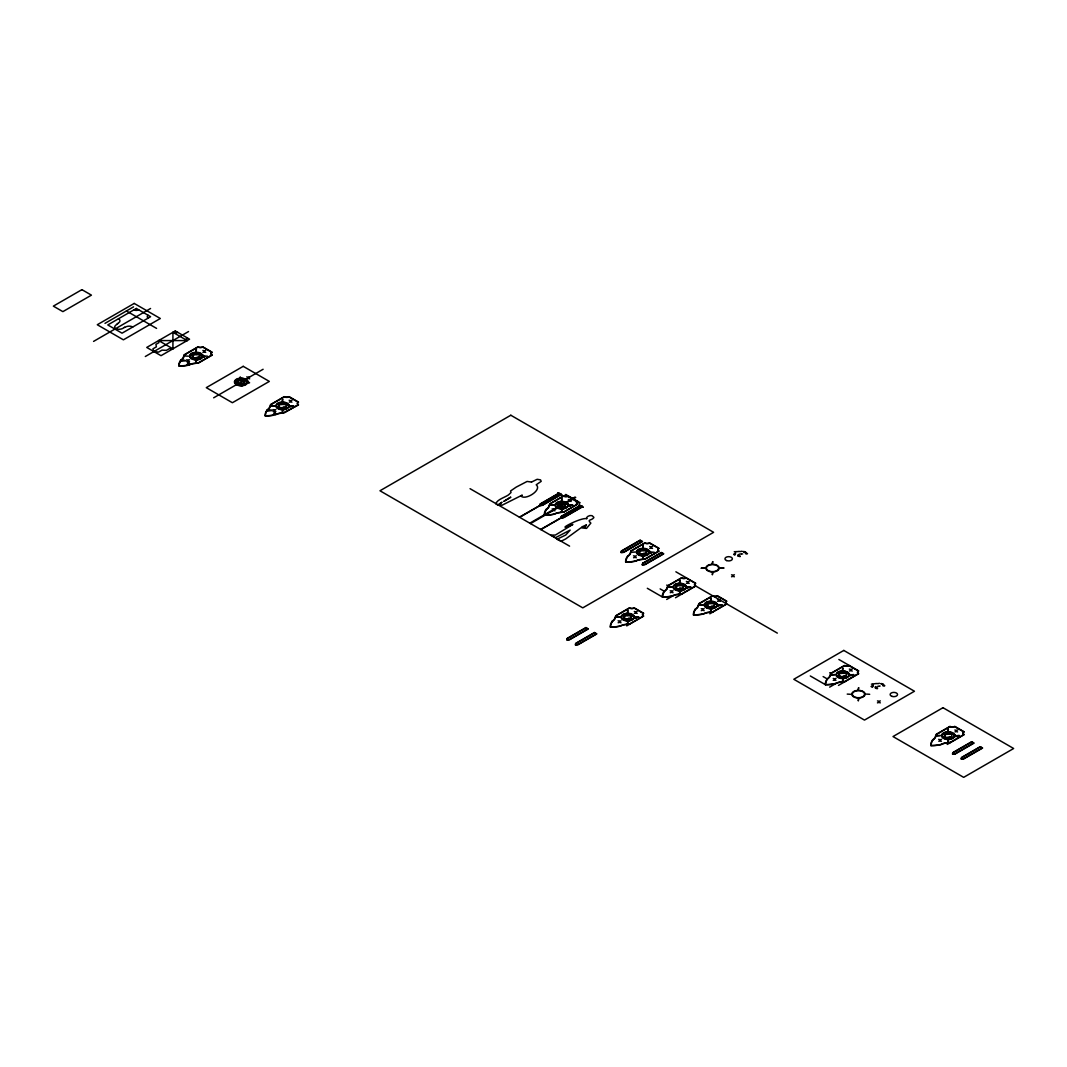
<?xml version="1.0" encoding="UTF-8"?>
<svg xmlns="http://www.w3.org/2000/svg" width="1067" height="1067" viewBox="0 0 1067 1067"><rect width="100%" height="100%" fill="white"/><g stroke="black" fill="none" stroke-linecap="round" stroke-linejoin="round"><path stroke-width="1.5" d="M739.791 553.88L741.312 554.12M195.208 359.139L195.221 359.005A3.468 2.001 0 0 0 195.208 358.699L195.074 358.419M240.062 385.027L240.075 384.894A3.468 2.001 0 0 0 240.062 384.6L239.955 384.36M281.488 408.954L281.501 408.808A3.468 2.001 0 0 0 281.488 408.514L280.954 408.448M560.682 508.225L560.682 508.092A3.468 2.001 0 0 0 560.682 507.785L560.562 507.545M626.649 620.167L626.662 620.034A3.468 2.001 0 0 0 626.649 619.727L626.489 619.42M642.027 555.187L642.027 555.053A3.468 2.001 0 0 0 642.027 554.76L641.881 554.48M709.768 608.057L709.782 607.91A3.468 2.001 0 0 0 709.768 607.616L709.635 607.336M875.287 688.028L875.3 687.882A3.468 2.001 0 0 0 875.287 687.588L874.98 687.135M947.176 738.697L947.189 738.551A3.468 2.001 0 0 0 947.176 738.257L946.749 737.924M197.262 359.846L195.941 359.872M242.129 385.654L240.408 385.254M283.542 409.661L282.248 409.661M562.736 508.839L560.855 508.145M628.703 620.874L627.409 620.874M644.068 555.907L642.734 555.934M711.822 608.764L710.502 608.777M843.744 678.412L842.437 678.492M877.341 688.735L875.634 688.282M279.434 406.58L278.967 405.313M624.595 617.793L624.235 616.566M873.233 685.654L872.766 684.374M945.122 736.323L944.655 735.043M686.254 577.794A3.361 1.947 0 0 1 681.493 577.794L667.809 585.703L666.422 589.131A13.044 7.536 0 0 1 664.141 591.198A24.261 14.004 0 0 0 662.3 597.027M849.239 665.461A3.361 1.947 0 0 1 844.477 665.461L830.78 673.37L829.392 676.811A13.044 7.536 0 0 1 827.125 678.865L823.124 676.571M877.701 686.321L878.715 686.201M947.923 739.391L949.243 739.311M586.37 524.924L585.316 527.045L581.662 527.005L586.397 524.897M680.773 590.731L679.279 590.758M739.951 556.561L738.231 556.16M839.609 675.478L839.155 674.144M707.674 605.789L707.248 604.402M630.277 553.96L631.451 550.852L644.828 543.13A3.708 2.134 0 0 0 649.563 543.13L658.632 548.371A3.708 2.134 0 0 0 658.632 551.106L645.255 558.828L639.293 559.642A13.378 7.722 0 0 0 635.692 560.962M666.968 588.877L668.129 585.783L681.506 578.061A3.708 2.134 0 0 0 686.241 578.061L695.311 583.289A3.708 2.134 0 0 0 695.311 586.023L681.933 593.745L675.971 594.559A13.378 7.722 0 0 0 672.383 595.879A24.168 13.951 0 0 1 662.767 596.92A24.168 13.951 0 0 1 664.541 591.331M279.314 406.754L277.66 406.994M707.594 605.843L706.794 606.443M873.113 685.814L871.459 686.068M944.989 736.483L943.375 736.75M634.011 616.713L634.158 617.086A7.896 4.561 0 0 0 634.798 617.206L638.906 617.019L635.412 617.366M686.028 586.69L686.214 587.037A7.896 4.561 0 0 0 686.855 587.157L690.963 586.97L687.455 587.317M745.206 552.519L745.393 552.866A7.896 4.561 0 0 0 746.033 552.986L746.647 553.146M882.609 684.601L882.796 684.947A7.896 4.561 0 0 0 883.436 685.067L884.196 685.174M839.502 675.584L839.142 676.305M191.406 357.192L193.14 356.831L192.687 355.498M237.327 383.44L237.648 381.439M556.854 506.278L558.601 505.918L558.148 504.584M277.847 404.726L281.608 404.58A12.817 7.402 0 0 1 282.088 404.473L282.435 404.446M623.008 615.939L626.756 615.792A12.817 7.402 0 0 1 627.249 615.686L627.583 615.659M675.051 585.89L678.812 585.743A12.817 7.402 0 0 1 679.306 585.636L679.639 585.61M734.243 551.719L738.004 551.572A12.817 7.402 0 0 1 738.484 551.466L738.831 551.439M838.035 673.557L841.796 673.41A12.817 7.402 0 0 1 842.276 673.304L842.623 673.277M943.521 734.469L947.283 734.323A12.817 7.402 0 0 1 947.776 734.216L948.11 734.176M676.891 588.784L677.812 588.651M586.783 518.602C579.074 517.468 551.719 533.407 572.872 524.43L555.373 535.06L550.812 535.101L555.614 537.621L570.178 530.086L565.803 534.98L556.961 539.262L561.069 541.222L565.603 538.995L580.981 527.792L586.503 528.432L590.851 523.123C586.437 519.162 591.772 520.763 593.839 517.642L593.665 517.095C591.732 513.374 585.236 517.002 586.717 518.682M117.717 323.608L119.064 322.487A5.042 2.921 0 0 0 118.477 318.766M624.475 617.966L622.848 618.22M117.01 324.155L117.463 323.794A19.339 11.163 0 0 0 117.904 323.448M116.89 324.235C110.074 329.103 120.438 330.943 124.039 327.596A19.339 11.163 0 0 1 124.652 327.342M180.283 361.446L185.805 360.646A9.656 5.575 0 0 0 181.403 359.939M290.437 406.074L289.637 405.993A7.896 4.561 0 0 1 288.997 405.873L288.49 405.687M105.006 323.354L133.562 306.856M93.563 341.4L150.567 308.483M145.312 356.511L188.539 331.557M213.653 397.818L263.109 369.262M558.788 493.194L540.169 503.957A6.855 3.961 0 0 0 539.649 505.598A6.855 3.961 0 0 0 542.529 505.305L561.175 494.568M558.788 493.474L540.449 504.064A6.762 3.908 0 0 0 539.982 505.411A6.762 3.908 0 0 0 542.343 505.144L560.695 494.568M519.402 517.175L560.815 493.541L519.642 517.308M529.792 523.177L575.02 497.062L575.727 497.475L530.512 523.59M561.429 516.228L580.048 505.478M580.048 505.745L561.709 516.335A6.762 3.908 0 0 0 561.242 517.695M540.662 529.445L582.075 505.811L540.902 529.579M581.955 506.852L563.616 517.428A6.762 3.908 0 0 1 561.269 517.708M582.435 506.852L563.803 517.602A6.855 3.961 0 0 1 560.949 517.895M621.501 550.919L640.133 540.155L642.521 541.529L623.888 552.293A6.855 3.961 0 0 1 621.034 552.586A6.855 3.961 0 0 1 621.541 550.919M642.774 563.189L661.393 552.439L663.781 553.813L645.148 564.563A6.855 3.961 0 0 1 642.294 564.87M567.577 638.426L585.916 627.849L587.824 628.943L569.485 639.533A6.762 3.908 0 0 1 567.137 639.8A6.762 3.908 0 0 1 567.604 638.439M666.675 599.454L672.557 596.053A13.044 7.536 0 0 1 676.131 594.746L682.08 593.946M626.716 625.902L643.721 616.086A3.361 1.947 0 0 1 643.721 613.338L634.211 607.843A3.361 1.947 0 0 1 629.45 607.843L615.752 615.752L614.365 619.18A13.044 7.536 0 0 1 612.085 621.247M675.491 597.747L695.777 586.036L777.336 633.118M709.835 613.792L726.84 603.975A3.361 1.947 0 0 1 726.84 601.228L717.331 595.733A3.361 1.947 0 0 1 712.569 595.733L698.872 603.629L697.485 607.07A13.044 7.536 0 0 1 695.204 609.137M829.646 687.135L835.541 683.734A13.044 7.536 0 0 1 839.115 682.413L845.064 681.613M838.462 685.414L858.762 673.704A3.361 1.947 0 0 1 858.762 670.956L838.862 659.473M947.243 744.433L964.248 734.616A3.361 1.947 0 0 1 964.248 731.869L954.725 726.374A3.361 1.947 0 0 1 949.977 726.374L936.279 734.269L934.892 737.71A13.044 7.536 0 0 1 932.611 739.778M955.245 753.662L973.584 743.072L971.69 741.978L953.351 752.568A6.762 3.908 0 0 0 952.871 753.916M955.432 753.836L974.064 743.072L971.69 741.698L953.058 752.462A6.855 3.961 0 0 0 952.538 754.102M244.036 380.305L243.769 380.412A5.682 3.281 0 0 1 242.849 380.612L241.355 380.572M630.624 615.432L630.25 615.579A5.682 3.281 0 0 1 629.437 615.739L627.943 615.699M845.771 672.997L845.277 673.197A5.682 3.281 0 0 1 844.464 673.357L842.97 673.317M285.583 404.166L285.089 404.366A5.682 3.281 0 0 1 284.275 404.526L282.782 404.486M646.109 550.399L645.615 550.599A5.682 3.281 0 0 1 644.801 550.759L643.308 550.719M951.271 733.909L950.884 734.069A5.682 3.281 0 0 1 949.963 734.269L948.47 734.229M186.938 365.287L188.325 362.1M246.037 380.772L246.904 381.012A7.109 4.108 0 0 0 247.531 381.039M287.463 404.686L288.33 404.94A7.109 4.108 0 0 0 288.957 404.953M632.624 615.899L633.491 616.152A7.109 4.108 0 0 0 634.118 616.166M847.691 673.504L848.532 673.77A7.109 4.108 0 0 0 849.145 673.797M881.249 683.76L882.129 684A7.109 4.108 0 0 0 882.756 684.027M953.138 734.429L954.018 734.683A7.109 4.108 0 0 0 954.645 734.696M246.517 380.586L246.477 380.599A1.774 1.027 0 0 1 245.863 380.626A3.694 2.134 0 0 1 245.437 380.626M567.124 503.784L567.084 503.797A1.774 1.027 0 0 1 566.484 503.811A3.694 2.134 0 0 1 566.057 503.811M744.339 551.506L744.299 551.519A1.774 1.027 0 0 1 743.686 551.532A3.694 2.134 0 0 1 743.259 551.532M685.147 585.676L685.121 585.69A1.774 1.027 0 0 1 684.507 585.703A3.694 2.134 0 0 1 684.08 585.703M633.104 615.726L633.104 615.686A1.774 1.027 0 0 1 632.451 615.752A3.694 2.134 0 0 1 632.024 615.752M199.302 354.351L198.809 354.551A5.682 3.281 0 0 1 197.995 354.711L196.501 354.671M564.776 503.437L564.376 503.611A5.682 3.281 0 0 1 563.469 503.797L561.962 503.757M741.978 551.159L741.592 551.319A5.682 3.281 0 0 1 740.671 551.519L739.178 551.479M682.8 585.33L682.4 585.49A5.682 3.281 0 0 1 681.493 585.69L679.999 585.65M713.863 603.268L713.37 603.455A5.682 3.281 0 0 1 712.556 603.629L711.062 603.589M718.611 605.149L717.918 605.096A7.896 4.561 0 0 1 717.277 604.976L716.797 604.816M879.381 683.24L878.995 683.4A5.682 3.281 0 0 1 878.074 683.6L876.581 683.56M956.019 735.87L959.433 735.536L955.325 735.737A7.896 4.561 0 0 1 954.685 735.616L954.205 735.456M204.584 350.83L205.758 350.429M204.01 352.017L202.903 352.39M188.406 360.166L189.579 359.766M187.832 361.353L186.725 361.726M248.491 377.278L249.665 376.864M247.917 378.452L246.904 378.798M290.864 400.645L292.038 400.245M290.224 401.846L289.25 402.192M274.686 409.981L275.86 409.581M274.046 411.195L273.072 411.529M570.045 499.916L571.218 499.516M569.471 501.103L568.364 501.477M553.88 509.252L555.04 508.852M553.306 510.439L552.199 510.813M651.39 546.878L652.564 546.477M650.817 548.065L649.776 548.425M635.225 556.227L636.385 555.814M634.652 557.401L633.598 557.761M688.082 581.808L689.242 581.408M687.508 582.982L686.361 583.382M671.903 591.145L673.077 590.745M671.33 592.332L670.289 592.692M636.025 611.858L637.186 611.458M635.452 613.045L634.345 613.418M619.847 621.194L621.021 620.794M733.229 575.22L734.403 574.82M619.313 622.368L618.166 622.755M732.656 576.393L731.549 576.78M719.145 599.747L720.305 599.347M718.571 600.921L717.464 601.308M702.966 609.084L704.14 608.683M702.393 610.257L701.286 610.644M851.053 669.476L852.226 669.076M850.412 670.69L849.439 671.023M834.887 678.825L836.048 678.412M834.234 680.026L833.26 680.359M879.155 701.299L880.328 700.899M878.621 702.459L877.447 702.873M956.552 730.388L957.686 730.001M955.979 731.562L954.965 731.922M940.374 739.724L941.547 739.324M939.8 740.898L938.787 741.258M124.372 327.449L126.306 326.675A5.042 2.921 0 0 1 132.761 327.009M644.361 555.64L643.894 554.947A4.375 2.534 0 0 1 643.548 554.787L642.547 553.666M740.191 556.494L739.764 555.707A4.375 2.534 0 0 1 739.418 555.534L738.417 554.427M681.013 590.651L680.573 589.878A4.375 2.534 0 0 1 680.226 589.704L679.652 587.877M628.956 620.714L628.53 619.927A4.375 2.534 0 0 1 628.183 619.767L627.249 618.767M949.483 739.231L949.043 738.457A4.375 2.534 0 0 1 948.696 738.284L947.696 737.177M203.984 356.231L203.357 356.178A7.896 4.561 0 0 1 202.717 356.058L202.277 355.925M248.824 382.239L248.211 382.079A7.896 4.561 0 0 1 247.571 381.959L247.291 381.893A6.175 3.561 0 0 0 237.994 378.892A6.175 3.561 0 0 0 237.994 385.067A6.175 3.561 0 0 0 247.251 381.986L247.131 381.813M290.331 406.047L293.745 405.807L290.437 406.034M569.431 505.425L572.926 505.078L568.818 505.265A7.896 4.561 0 0 1 568.191 505.144L567.737 505.011M650.777 552.386L650.163 552.226A7.896 4.561 0 0 1 649.536 552.119L649.083 551.972M850.439 674.984L853.933 674.637L849.825 674.824A7.896 4.561 0 0 1 849.199 674.717L848.678 674.531M708.355 606.469L708.661 606.63A3.708 2.134 0 0 0 714.477 605.149A3.708 2.134 0 0 0 709.168 603.068A3.708 2.134 0 0 0 708.715 606.763L708.875 606.59M570.445 505.931L570.151 505.971A18.286 10.563 0 0 1 569.258 506.025L568.204 505.945M634.105 617.873L635.238 617.966A18.286 10.563 0 0 0 636.132 617.913L636.452 617.86M247.904 381.052L247.731 381.092A10.497 6.055 0 0 1 246.784 381.279L246.65 381.292M289.357 404.967L289.157 405.02A10.497 6.055 0 0 1 288.21 405.193L288.077 405.22M568.484 504.224L568.338 504.291A10.497 6.055 0 0 1 567.391 504.464L567.391 504.464M717.611 604.069L717.437 604.109A10.497 6.055 0 0 1 716.491 604.295L716.357 604.309M849.519 673.81L849.345 673.851A10.497 6.055 0 0 1 848.398 674.037L848.265 674.051M883.129 684.04L882.956 684.08A10.497 6.055 0 0 1 882.009 684.267L882.009 684.267M955.018 734.71L954.832 734.75A10.497 6.055 0 0 1 953.898 734.936L953.765 734.963M566.23 504.131L567.524 504.211A7.109 4.108 0 0 0 568.137 504.224M634.425 616.206L634.412 616.166A10.497 6.055 0 0 1 633.371 616.406L633.238 616.433M649.683 551.252L649.776 551.186A10.497 6.055 0 0 1 648.736 551.439L648.616 551.452M745.553 551.999L745.646 551.946A10.497 6.055 0 0 1 744.606 552.186L744.473 552.213M686.361 586.17L686.454 586.116A10.497 6.055 0 0 1 685.414 586.357L685.294 586.383M201.796 355.404L201.93 355.378A10.497 6.055 0 0 0 202.877 355.204L202.97 355.138M705.914 604.189L709.875 603.682A12.817 7.402 0 0 1 710.369 603.575L710.702 603.535M282.728 412.729L280.288 413.076A14.111 8.149 0 0 0 275.713 414.449A9.656 5.575 0 0 0 274.579 411.929L273.219 415.103A22.034 12.724 0 0 1 265.563 415.73M191.366 355.271L195.314 354.764A12.817 7.402 0 0 1 195.808 354.657L196.141 354.631M236.207 381.172L240.168 380.666A12.817 7.402 0 0 1 240.662 380.559L240.995 380.519M556.827 504.358L560.789 503.851A12.817 7.402 0 0 1 561.269 503.744L561.615 503.717M638.173 551.319L642.134 550.812A12.817 7.402 0 0 1 642.614 550.705L642.961 550.679M871.432 684.16L875.393 683.654A12.817 7.402 0 0 1 875.887 683.547L876.22 683.507M200.716 355.044L202.05 355.124A7.109 4.108 0 0 0 202.677 355.138M647.536 551.092L648.869 551.172A7.109 4.108 0 0 0 649.483 551.199M743.392 551.852L744.739 551.932A7.109 4.108 0 0 0 745.353 551.946M684.214 586.023L685.548 586.103A7.109 4.108 0 0 0 686.174 586.116M715.277 603.949L716.611 604.029A7.109 4.108 0 0 0 717.237 604.055M283.409 412.862L298.56 404.873A3.361 1.947 0 0 1 298.56 402.126L289.05 396.631A3.361 1.947 0 0 1 284.289 396.631L270.591 404.54L269.204 407.967A13.044 7.536 0 0 1 266.923 410.035M713.156 611.871L707.194 612.671A13.044 7.536 0 0 0 703.62 613.992A32.21 18.592 0 0 1 700.232 614.605L697.671 614.885A18.552 10.71 0 0 1 693.523 614.965M630.037 623.995L624.075 624.795A13.044 7.536 0 0 0 620.501 626.102A32.21 18.592 0 0 1 617.113 626.716L614.552 627.009A18.552 10.71 0 0 1 610.404 627.089M950.55 742.512L944.602 743.312A13.044 7.536 0 0 0 941.027 744.633A32.21 18.592 0 0 1 937.626 745.246L935.065 745.526A18.552 10.71 0 0 1 930.931 745.606M289.704 406.26L289.771 406.26A4.828 2.788 0 0 0 290.051 406.434A2.828 1.641 0 0 0 290.437 406.527A4.882 2.814 0 0 0 290.958 406.62L290.971 406.7A18.286 10.563 0 0 1 290.077 406.754L288.944 406.66M634.865 617.486L634.932 617.473A4.828 2.788 0 0 0 635.212 617.66A2.828 1.641 0 0 0 635.599 617.753A4.882 2.814 0 0 0 636.119 617.833L636.359 617.846M177.682 332.33A3.361 1.947 0 0 1 172.921 332.33L172.921 348.816L169.293 348.682L166.359 350.376L162.051 350.123L158.596 352.11L153.875 351.563L152.928 348.842L156.396 346.842L155.942 344.361L158.876 342.667L158.636 340.573L187.192 340.573A3.361 1.947 0 0 1 187.192 337.826M570.472 505.905L570.258 505.905A4.882 2.814 0 0 1 569.618 505.798A2.828 1.641 0 0 1 569.231 505.718A4.828 2.788 0 0 1 568.871 505.598L568.791 505.558M707.234 606.563L705.941 606.096M202.383 356.338A6.175 3.561 0 0 0 193.514 352.884A6.175 3.561 0 0 0 192.767 359.046A6.175 3.561 0 0 0 202.383 356.338L202.89 356.351A6.682 3.855 0 0 0 193.3 352.617A6.682 3.855 0 0 0 192.487 359.286A6.682 3.855 0 0 0 202.89 356.351M288.664 406.154A6.175 3.561 0 0 0 279.794 402.699A6.175 3.561 0 0 0 279.047 408.861A6.175 3.561 0 0 0 288.664 406.154L289.17 406.167A6.682 3.855 0 0 0 279.581 402.432A6.682 3.855 0 0 0 278.767 409.101A6.682 3.855 0 0 0 289.17 406.167M567.857 505.425A6.175 3.561 0 0 0 558.988 501.97A6.175 3.561 0 0 0 558.241 508.132A6.175 3.561 0 0 0 567.857 505.425L568.351 505.438A6.682 3.855 0 0 0 558.761 501.703A6.682 3.855 0 0 0 557.961 508.372A6.682 3.855 0 0 0 568.351 505.438M649.203 552.386A6.175 3.561 0 0 0 640.333 548.931A6.175 3.561 0 0 0 639.586 555.093A6.175 3.561 0 0 0 649.203 552.386L649.696 552.399A6.682 3.855 0 0 0 640.107 548.665A6.682 3.855 0 0 0 639.293 555.333A6.682 3.855 0 0 0 649.696 552.399M718.691 568.364A6.175 3.561 0 0 0 709.822 564.91A6.175 3.561 0 0 0 709.075 571.072A6.175 3.561 0 0 0 718.691 568.364L719.198 568.378A6.682 3.855 0 0 0 709.608 564.643A6.682 3.855 0 0 0 708.795 571.312A6.682 3.855 0 0 0 719.198 568.378M685.881 587.303A6.175 3.561 0 0 0 677.012 583.849A6.175 3.561 0 0 0 676.265 590.024A6.175 3.561 0 0 0 685.881 587.303L686.388 587.33A6.682 3.855 0 0 0 676.785 583.596A6.682 3.855 0 0 0 675.985 590.264A6.682 3.855 0 0 0 686.388 587.33M716.944 605.242A6.175 3.561 0 0 0 708.075 601.788A6.175 3.561 0 0 0 707.328 607.95A6.175 3.561 0 0 0 716.944 605.242L717.451 605.269A6.682 3.855 0 0 0 707.861 601.535A6.682 3.855 0 0 0 707.048 608.19A6.682 3.855 0 0 0 717.451 605.269M633.825 617.366A6.175 3.561 0 0 0 624.955 613.912A6.175 3.561 0 0 0 624.208 620.074A6.175 3.561 0 0 0 633.825 617.366L634.332 617.38A6.682 3.855 0 0 0 624.742 613.645A6.682 3.855 0 0 0 623.928 620.314A6.682 3.855 0 0 0 634.332 617.38M848.865 674.984A6.175 3.561 0 0 0 839.982 671.53A6.175 3.561 0 0 0 839.236 677.692A6.175 3.561 0 0 0 848.865 674.984L849.359 674.998A6.682 3.855 0 0 0 839.769 671.263A6.682 3.855 0 0 0 838.955 677.932A6.682 3.855 0 0 0 849.359 674.998M864.63 694.444A6.175 3.561 0 0 0 855.747 690.989A6.175 3.561 0 0 0 855 697.151A6.175 3.561 0 0 0 864.63 694.444L865.124 694.47A6.682 3.855 0 0 0 855.534 690.722A6.682 3.855 0 0 0 854.72 697.391A6.682 3.855 0 0 0 865.124 694.47M954.351 735.883A6.175 3.561 0 0 0 945.482 732.429A6.175 3.561 0 0 0 944.735 738.591A6.175 3.561 0 0 0 954.351 735.883L954.858 735.91A6.682 3.855 0 0 0 945.255 732.175A6.682 3.855 0 0 0 944.455 738.844A6.682 3.855 0 0 0 954.858 735.91M639.48 553.706L639.613 551.586M197.648 359.219L197.088 358.899A4.375 2.534 0 0 1 196.741 358.739L195.728 357.618M563.069 508.292L562.549 507.985A4.375 2.534 0 0 1 562.202 507.825L561.202 506.705M877.688 688.095L877.154 687.788A4.375 2.534 0 0 1 876.807 687.615L875.807 686.508M191.727 357.845L192.553 357.952A11.097 6.402 0 0 0 192.113 357.832L190.953 357.698M236.567 383.747L237.407 383.84A11.097 6.402 0 0 0 236.967 383.733L235.807 383.587M277.927 407.594L278.834 407.754A11.097 6.402 0 0 0 278.394 407.647L277.26 407.514M557.187 506.932L558.014 507.038A11.097 6.402 0 0 0 557.588 506.918L557.054 506.852M734.403 554.653L735.23 554.747A11.097 6.402 0 0 0 734.803 554.64L733.629 554.493M638.533 553.906L639.36 554A11.097 6.402 0 0 0 638.933 553.893L638.199 553.8M674.437 588.664L675.638 588.877M706.274 606.763L707.114 606.856A11.097 6.402 0 0 0 706.674 606.75L705.514 606.603M622.421 618.727L623.995 618.98M838.195 676.505L839.022 676.598A11.097 6.402 0 0 0 838.595 676.478L837.982 676.411M871.112 686.588L872.633 686.828M942.975 737.257L944.508 737.497M556.414 506.785L557.588 506.918M675.011 588.731L676.038 588.917A11.097 6.402 0 0 0 675.611 588.811L675.291 588.771M943.548 737.324L944.082 737.39A11.097 6.402 0 0 1 944.522 737.457M871.726 686.655L872.192 686.721A11.097 6.402 0 0 1 872.633 686.788M623.168 618.807L623.555 618.86A11.097 6.402 0 0 1 623.995 618.927M200.022 357.192L199.049 356.978M244.876 383.093L243.876 382.853M286.223 406.994L285.663 407.06M565.483 506.278L564.603 506.065M742.699 554L741.672 553.76M646.829 553.24L645.868 553.026M683.507 588.17L682.48 587.93M714.503 606.096L713.756 605.909M631.464 618.22L630.437 617.98M846.411 675.824L845.491 675.611M880.102 686.081L879.461 686.041M951.911 736.737L951.351 736.804M247.584 382.76L248.651 382.84A18.286 10.563 0 0 0 249.545 382.786L249.531 382.693A4.882 2.814 0 0 1 249.011 382.613A2.828 1.641 0 0 1 248.624 382.519A4.828 2.788 0 0 1 248.264 382.399L248.131 382.346M745.42 553.666L746.473 553.746A18.286 10.563 0 0 0 747.367 553.693L747.474 553.613A4.882 2.814 0 0 1 746.833 553.52A2.828 1.641 0 0 1 746.447 553.426A4.828 2.788 0 0 1 746.086 553.32L746.086 553.32M649.55 552.919L650.603 552.986A18.286 10.563 0 0 0 651.497 552.933L651.604 552.866A4.882 2.814 0 0 1 650.963 552.773A2.828 1.641 0 0 1 650.577 552.679A4.828 2.788 0 0 1 650.216 552.559L650.216 552.559M686.228 587.837L687.295 587.917A18.286 10.563 0 0 0 688.175 587.864L688.282 587.784A4.882 2.814 0 0 1 687.641 587.69A2.828 1.641 0 0 1 687.268 587.597A4.828 2.788 0 0 1 686.895 587.49L686.775 587.437M882.809 685.748L883.876 685.828A18.286 10.563 0 0 0 884.77 685.774L884.81 685.694A4.882 2.814 0 0 1 884.236 685.601A2.828 1.641 0 0 1 883.849 685.507A4.828 2.788 0 0 1 883.476 685.387L883.476 685.387M954.698 736.417L955.765 736.497A18.286 10.563 0 0 0 956.659 736.443L956.699 736.363A4.882 2.814 0 0 1 956.112 736.27A2.828 1.641 0 0 1 955.739 736.177A4.828 2.788 0 0 1 955.365 736.057L955.365 736.057M202.663 356.845L203.797 356.938A18.286 10.563 0 0 0 204.691 356.885L204.797 356.818A4.882 2.814 0 0 1 204.157 356.711A2.828 1.641 0 0 1 203.77 356.631A4.828 2.788 0 0 1 203.41 356.511L203.41 356.511M717.224 605.763L718.358 605.856A18.286 10.563 0 0 0 719.251 605.803L719.291 605.723A4.882 2.814 0 0 1 718.718 605.629A2.828 1.641 0 0 1 718.331 605.536A4.828 2.788 0 0 1 717.958 605.416L717.958 605.416M849.132 675.504L850.266 675.584A18.286 10.563 0 0 0 851.159 675.531L851.146 675.451A4.882 2.814 0 0 1 850.626 675.371A2.828 1.641 0 0 1 850.239 675.278A4.828 2.788 0 0 1 849.879 675.158L849.799 675.131M236.207 383.08L237.127 383.44M734.029 553.986L735.483 554.026L735.47 552.346M638.173 553.226L639.053 553.586M674.851 588.157L676.305 588.197L676.291 586.517M837.822 675.824L838.742 676.198M202.877 350.429L204.037 350.83M205.691 352.377L204.611 352.017M246.757 376.864L247.957 377.278M186.698 359.766L187.872 360.166M249.691 378.852L248.558 378.465M189.526 361.726L188.446 361.353M289.157 400.245L290.317 400.645M291.905 402.179L290.931 401.832M272.979 409.581L274.152 409.981M568.338 499.516L569.511 499.916M275.886 411.555L274.752 411.182M571.152 501.463L570.085 501.103M552.173 508.852L553.333 509.252M554.987 510.813L553.906 510.439M649.683 546.477L650.857 546.891M652.497 548.438L651.43 548.065M731.522 574.82L732.682 575.22M734.376 576.78L733.296 576.407M633.505 555.814L634.678 556.227M636.332 557.774L635.252 557.401M686.361 581.408L687.535 581.808M689.189 583.356L688.108 582.982M717.437 599.347L718.598 599.747M720.332 601.321L719.211 600.934M670.196 590.745L671.356 591.145M673.01 592.692L671.93 592.332M701.259 608.683L702.433 609.084M704.167 610.657L703.006 610.257M849.345 669.076L850.506 669.476M852.253 671.063L851.093 670.663M634.318 611.458L635.479 611.858M637.159 613.418L636.092 613.058M833.234 678.439L834.341 678.825M618.14 620.794L619.313 621.194M620.994 622.755L619.914 622.394M877.474 700.912L878.621 701.299M880.302 702.86L879.155 702.459M954.872 730.001L956.005 730.388M957.592 731.922L956.552 731.549M938.667 739.324L939.827 739.724M941.414 741.258L940.374 740.885M835.928 680.346L834.914 679.999M712.129 608.03L711.756 607.87A4.375 2.534 0 0 1 711.289 607.643L710.289 606.536M564.096 506.398L562.589 506.158M645.362 553.32L643.894 553.079M198.555 357.272L197.115 357.072M243.489 383.213L241.969 382.973M682.12 588.29L680.613 588.05M713.196 606.229L711.676 605.989M284.916 407.127L283.369 406.847M845.024 675.918L843.637 675.771M950.604 736.87L949.083 736.63M629.997 618.3L628.556 618.1M675.878 571.792L695.777 583.289A3.361 1.947 0 0 0 695.777 586.036M829.726 672.757L830.78 673.37M666.742 585.089L667.809 585.703M660.153 588.891L664.141 591.198M810.306 675.958L825.445 684.694A18.552 10.71 0 0 0 829.579 684.614L832.14 684.334A32.21 18.592 0 0 0 835.541 683.734M647.322 588.29L662.46 597.027A18.552 10.71 0 0 0 666.595 596.946L669.156 596.666A32.21 18.592 0 0 0 672.557 596.053M470.054 488.686L569.591 546.144M172.921 332.33L187.192 340.573M126.426 310.977L156.582 328.396M158.636 340.573L172.921 348.816M841.543 677.078L841.676 677.345A3.468 2.001 0 0 1 841.69 677.652L841.983 677.798M737.75 555.227L737.884 555.507A3.468 2.001 0 0 1 737.897 555.8L737.884 555.947M678.559 589.397L678.705 589.678A3.468 2.001 0 0 1 678.705 589.971L678.705 590.118M842.21 676.265L843.21 677.385A4.375 2.534 0 0 0 843.557 677.545L844.037 678.279M282.021 407.434L283.022 408.541A4.375 2.534 0 0 0 283.369 408.714L283.849 409.448M240.582 383.52L241.595 384.627A4.375 2.534 0 0 0 241.942 384.8L242.409 385.494M678.012 589.144L677.905 588.864A3.708 2.134 0 0 1 677.865 585.209A3.708 2.134 0 0 1 683.427 587.063A3.708 2.134 0 0 1 677.865 588.917L677.905 588.864M641.307 554.16L641.28 554.093A3.708 2.134 0 0 0 646.735 552.132A3.708 2.134 0 0 0 641.187 550.279A3.708 2.134 0 0 0 641.187 553.986L641.2 553.893M559.988 507.265L559.908 507.052A3.708 2.134 0 0 0 565.403 505.171A3.708 2.134 0 0 0 559.842 503.317A3.708 2.134 0 0 0 559.842 507.025M240.235 376.878L240.435 377.931M869.698 694.297L866.337 694.097M850.586 694.297L847.225 694.097M654.271 552.239L650.91 552.039M635.158 552.039L631.797 552.239M207.465 356.178L204.104 355.991M188.352 356.178L184.991 355.991M880.662 683.614A3.694 2.134 0 0 0 881.089 683.614A1.774 1.027 0 0 0 881.622 683.56M952.551 734.283A3.694 2.134 0 0 0 952.978 734.283A1.774 1.027 0 0 0 953.498 734.229M930.771 745.606A24.261 14.004 0 0 1 932.731 739.804M931.104 745.42A24.168 13.951 0 0 1 933.011 739.898A13.578 7.842 0 0 0 935.426 737.457L936.599 734.363L949.977 726.64A3.708 2.134 0 0 0 954.725 726.64L963.781 731.869A3.708 2.134 0 0 0 963.781 734.603L950.404 742.325L944.455 743.139A13.378 7.722 0 0 0 940.854 744.459A24.168 13.951 0 0 1 931.251 745.5M955.418 753.809A6.855 3.961 0 0 1 952.578 754.129M955.245 753.649A6.762 3.908 0 0 1 952.898 753.929M827.418 678.972A13.578 7.842 0 0 0 829.926 676.558L831.113 673.45L844.49 665.728A3.708 2.134 0 0 0 849.225 665.728L858.295 670.97A3.708 2.134 0 0 0 858.295 673.704L844.904 681.426L838.955 682.24A13.378 7.722 0 0 0 835.354 683.56M825.605 684.521A24.168 13.951 0 0 1 827.525 678.999M835.314 683.494A24.168 13.951 0 0 1 825.751 684.601M825.284 684.694A24.261 14.004 0 0 1 827.245 678.905M847.051 673.37A3.694 2.134 0 0 0 847.478 673.384A1.774 1.027 0 0 0 848.012 673.33M693.697 614.779A24.168 13.951 0 0 1 695.617 609.257A13.578 7.842 0 0 0 698.018 606.816L699.192 603.722L712.583 596A3.708 2.134 0 0 0 717.317 596L726.374 601.228A3.708 2.134 0 0 0 726.374 603.962L712.996 611.684L707.048 612.498A13.378 7.722 0 0 0 703.446 613.818M703.393 613.752A24.168 13.951 0 0 1 693.843 614.859M693.377 614.965A24.261 14.004 0 0 1 695.337 609.164M715.143 603.642A3.694 2.134 0 0 0 715.57 603.642A1.774 1.027 0 0 0 716.104 603.589M612.391 621.354A13.578 7.842 0 0 0 614.899 618.927L616.072 615.832L629.463 608.11A3.708 2.134 0 0 0 634.198 608.11L643.254 613.338A3.708 2.134 0 0 0 643.254 616.072L629.877 623.808L623.928 624.622A13.378 7.722 0 0 0 620.327 625.942A24.168 13.951 0 0 1 610.724 626.983M610.577 626.903A24.168 13.951 0 0 1 612.498 621.381M610.257 627.076A24.261 14.004 0 0 1 612.218 621.274M666.955 588.877A13.578 7.842 0 0 1 664.434 591.305M647.402 550.772A3.694 2.134 0 0 0 647.829 550.785A1.774 1.027 0 0 0 648.349 550.732M630.277 553.96A13.578 7.842 0 0 1 627.756 556.374M625.956 561.922A24.168 13.951 0 0 1 627.863 556.4M635.652 560.895A24.168 13.951 0 0 1 626.089 562.002M642.254 564.843A6.855 3.961 0 0 1 642.801 563.203M138.71 309.83A3.361 1.947 0 0 1 133.949 309.83M148.233 318.073A3.361 1.947 0 0 1 148.233 315.325M200.583 354.724A3.694 2.134 0 0 0 201.009 354.724A1.774 1.027 0 0 0 201.543 354.684M180.95 360.326A13.578 7.842 0 0 0 183.457 357.898L184.631 354.804L198.022 347.082A3.708 2.134 0 0 0 202.757 347.082L211.813 352.31A3.708 2.134 0 0 0 211.813 355.044L198.435 362.78L192.487 363.594A13.378 7.722 0 0 0 188.886 364.914M181.057 360.353A24.168 13.951 0 0 0 179.136 365.874A24.168 13.951 0 0 0 188.846 364.847M188.299 362.113A9.656 5.575 0 0 1 189.553 364.634M265.483 415.677A22.034 12.724 0 0 1 266.63 411.275L272.085 410.462A9.656 5.575 0 0 0 267.684 409.755A14.391 8.309 0 0 0 270.231 406.834L270.925 404.62L284.302 396.897A3.708 2.134 0 0 0 289.037 396.897L298.106 402.126A3.708 2.134 0 0 0 298.106 404.86L284.716 412.596L278.914 413.583A13.044 7.536 0 0 0 275.339 414.89A32.21 18.592 0 0 1 271.952 415.503L269.391 415.797A18.552 10.71 0 0 1 265.243 415.863M265.096 415.863A24.261 14.004 0 0 1 267.057 410.061M287.29 404.54A3.694 2.134 0 0 1 286.863 404.54M287.823 404.486A1.774 1.027 0 0 1 287.29 404.54M568.231 495.902A3.361 1.947 0 0 1 563.469 495.902L549.772 503.811L548.398 507.238A13.044 7.536 0 0 1 546.117 509.306A24.261 14.004 0 0 0 544.277 515.134M544.437 515.148A18.552 10.71 0 0 0 548.571 515.054L551.132 514.774A32.21 18.592 0 0 0 554.533 514.161A13.044 7.536 0 0 1 558.108 512.854L564.056 512.053L577.754 504.144A3.361 1.947 0 0 1 577.754 501.397M546.411 509.412A13.578 7.842 0 0 0 548.931 506.985L550.105 503.891L563.483 496.168A3.708 2.134 0 0 0 568.218 496.168L577.287 501.397A3.708 2.134 0 0 0 577.287 504.131L563.909 511.867L557.948 512.68A13.378 7.722 0 0 0 554.347 514.001A24.168 13.951 0 0 1 544.744 515.041A24.168 13.951 0 0 1 546.517 509.439M560.909 517.868A6.855 3.961 0 0 1 561.455 516.241M531.513 482.057L527.098 481.444L516.201 487.112L510.56 490.98L511.013 492.527L508.492 494.915C504.664 497.502 496.755 499.663 495.902 503.864L497.702 504.984L502.01 502.224L499.529 504.051L501.917 505.291L522.243 495.088L521.216 496.302C526.084 500.343 542.369 489.78 536.221 484.765L541.182 481.35L540.542 479.87L537.168 479.296L531.513 482.057M184.311 354.724L182.924 358.152A13.044 7.536 0 0 1 180.643 360.219A24.261 14.004 0 0 0 178.816 366.048A18.552 10.71 0 0 0 183.111 365.968L185.671 365.688A32.21 18.592 0 0 0 189.059 365.074A13.044 7.536 0 0 1 192.634 363.767L198.595 362.967L212.28 355.058A3.361 1.947 0 0 1 212.28 352.31L202.77 346.815A3.361 1.947 0 0 1 198.009 346.815L184.311 354.724M631.117 550.772L629.743 554.213A13.044 7.536 0 0 1 627.463 556.267A24.261 14.004 0 0 0 625.622 562.096A18.552 10.71 0 0 0 629.917 562.016L632.478 561.735A32.21 18.592 0 0 0 635.879 561.135A13.044 7.536 0 0 1 639.453 559.815L645.402 559.015L659.099 551.106A3.361 1.947 0 0 1 659.099 548.358L649.576 542.863A3.361 1.947 0 0 1 644.815 542.863L631.117 550.772M510.666 497.235L503.997 501.263L510.666 497.235M81.906 289.65L53.35 306.136L62.873 311.631L91.429 295.146L81.906 289.65M134.215 303.428L97.284 324.741L123.399 339.826L160.33 318.5L134.215 303.428M136.336 308.456L107.78 324.942L122.051 333.184L150.607 316.699L136.336 308.456M175.295 330.957L146.739 347.442L161.024 355.684L189.579 339.199L175.295 330.957M243.223 366.328L206.291 387.654L232.393 402.726L269.324 381.412L243.223 366.328M510.813 415.236L379.972 490.767L582.769 607.857L713.61 532.313L510.813 415.236M558.081 492.781L561.882 494.981L558.081 492.781M565.857 494.528L565.137 494.941L579.421 503.184L580.128 502.77L565.857 494.528M579.341 505.064L583.142 507.265L579.341 505.064M640.133 540.435L621.794 551.025A6.762 3.908 0 0 0 621.327 552.373A6.762 3.908 0 0 0 623.688 552.106L642.041 541.529L640.133 540.435M661.393 552.706L643.054 563.296A6.762 3.908 0 0 0 642.587 564.656A6.762 3.908 0 0 0 644.948 564.39L663.301 553.813L661.393 552.706M585.916 627.569L567.284 638.319A6.855 3.961 0 0 0 566.777 639.973A6.855 3.961 0 0 0 569.658 639.68L588.29 628.943L585.916 627.569M594.492 632.518L575.86 643.268A6.855 3.961 0 0 0 575.353 644.921A6.855 3.961 0 0 0 578.234 644.628L596.866 633.891L594.492 632.518M594.492 632.798L576.153 643.388A6.762 3.908 0 0 0 575.687 644.735A6.762 3.908 0 0 0 578.047 644.468L596.4 633.891L594.492 632.798M843.784 650.43L793.808 679.279L864.483 720.092L914.459 691.243L843.784 650.43M942.975 707.701L892.999 736.55L963.674 777.35L1013.65 748.501L942.975 707.701M980.266 746.647L961.634 757.41A6.855 3.961 0 0 0 961.114 759.05A6.855 3.961 0 0 0 963.994 758.757L982.64 748.02L980.266 746.647M980.266 746.927L961.927 757.517A6.762 3.908 0 0 0 961.447 758.864A6.762 3.908 0 0 0 963.821 758.597L982.16 748.02L980.266 746.927M196.395 349.603L196.061 351.536L196.395 349.603M196.395 360.633L196.061 362.567L196.395 360.633M282.675 399.405L282.342 401.352L282.675 399.405M274.632 405.807L271.271 405.993L274.632 405.807M282.675 410.448L282.342 412.382L282.675 410.448M561.856 498.689L561.522 500.623L561.856 498.689M553.813 505.078L550.452 505.265L553.813 505.078M561.856 509.719L561.522 511.653L561.856 509.719M643.201 545.65L642.867 547.584L643.201 545.65M643.201 556.681L642.867 558.628L643.201 556.681M712.703 561.629L712.369 563.563L712.703 561.629M704.66 568.017L701.299 568.218L704.66 568.017M723.773 568.017L720.412 568.218L723.773 568.017M712.703 572.659L712.369 574.606L712.703 572.659M679.892 580.568L679.546 582.515L679.892 580.568M671.85 586.97L668.476 587.157L671.85 586.97M679.892 591.611L679.546 593.545L679.892 591.611M710.955 598.507L710.622 600.454L710.955 598.507M702.913 604.896L699.552 605.096L702.913 604.896M722.026 604.896L718.665 605.096L722.026 604.896M710.955 609.537L710.622 611.484L710.955 609.537M627.836 610.631L627.503 612.565L627.836 610.631M619.794 617.019L616.433 617.206L619.794 617.019M627.836 621.661L627.503 623.595L627.836 621.661M842.863 668.249L842.53 670.183L842.863 668.249M834.821 674.637L831.46 674.824L834.821 674.637M842.863 679.279L842.53 681.226L842.863 679.279M858.628 687.708L858.295 689.655L858.628 687.708M858.628 698.738L858.295 700.686L858.628 698.738M948.363 729.148L948.016 731.095L948.363 729.148M940.32 735.536L936.946 735.737L940.32 735.536M948.363 740.191L948.016 742.125L948.363 740.191M891.999 696.378A3.708 2.134 0 0 0 897.547 694.524A3.708 2.134 0 0 0 891.999 692.67A3.708 2.134 0 0 0 891.999 696.378M946.336 737.497A3.708 2.134 0 0 0 951.897 735.643A3.708 2.134 0 0 0 946.336 733.789A3.708 2.134 0 0 0 946.336 737.497M840.849 676.585A3.708 2.134 0 0 0 846.398 674.731A3.708 2.134 0 0 0 840.849 672.877A3.708 2.134 0 0 0 840.849 676.585M625.595 618.887A3.708 2.134 0 0 0 631.357 617.26A3.708 2.134 0 0 0 626.049 615.192A3.708 2.134 0 0 0 625.595 618.887M726.6 560.562A3.708 2.134 0 0 0 732.375 558.948A3.708 2.134 0 0 0 727.067 556.867A3.708 2.134 0 0 0 726.6 560.562M239.008 383.747A3.708 2.134 0 0 0 244.77 382.133A3.708 2.134 0 0 0 239.461 380.052A3.708 2.134 0 0 0 239.008 383.747M237.327 385.174A6.682 3.855 0 0 0 247.744 382.253A6.682 3.855 0 0 0 238.154 378.505A6.682 3.855 0 0 0 237.327 385.174M194.154 357.858A3.708 2.134 0 0 0 199.916 356.231A3.708 2.134 0 0 0 194.607 354.164A3.708 2.134 0 0 0 194.154 357.858M280.648 407.754A3.708 2.134 0 0 0 286.209 405.9A3.708 2.134 0 0 0 280.648 404.046A3.708 2.134 0 0 0 280.648 407.754"/></g></svg>
